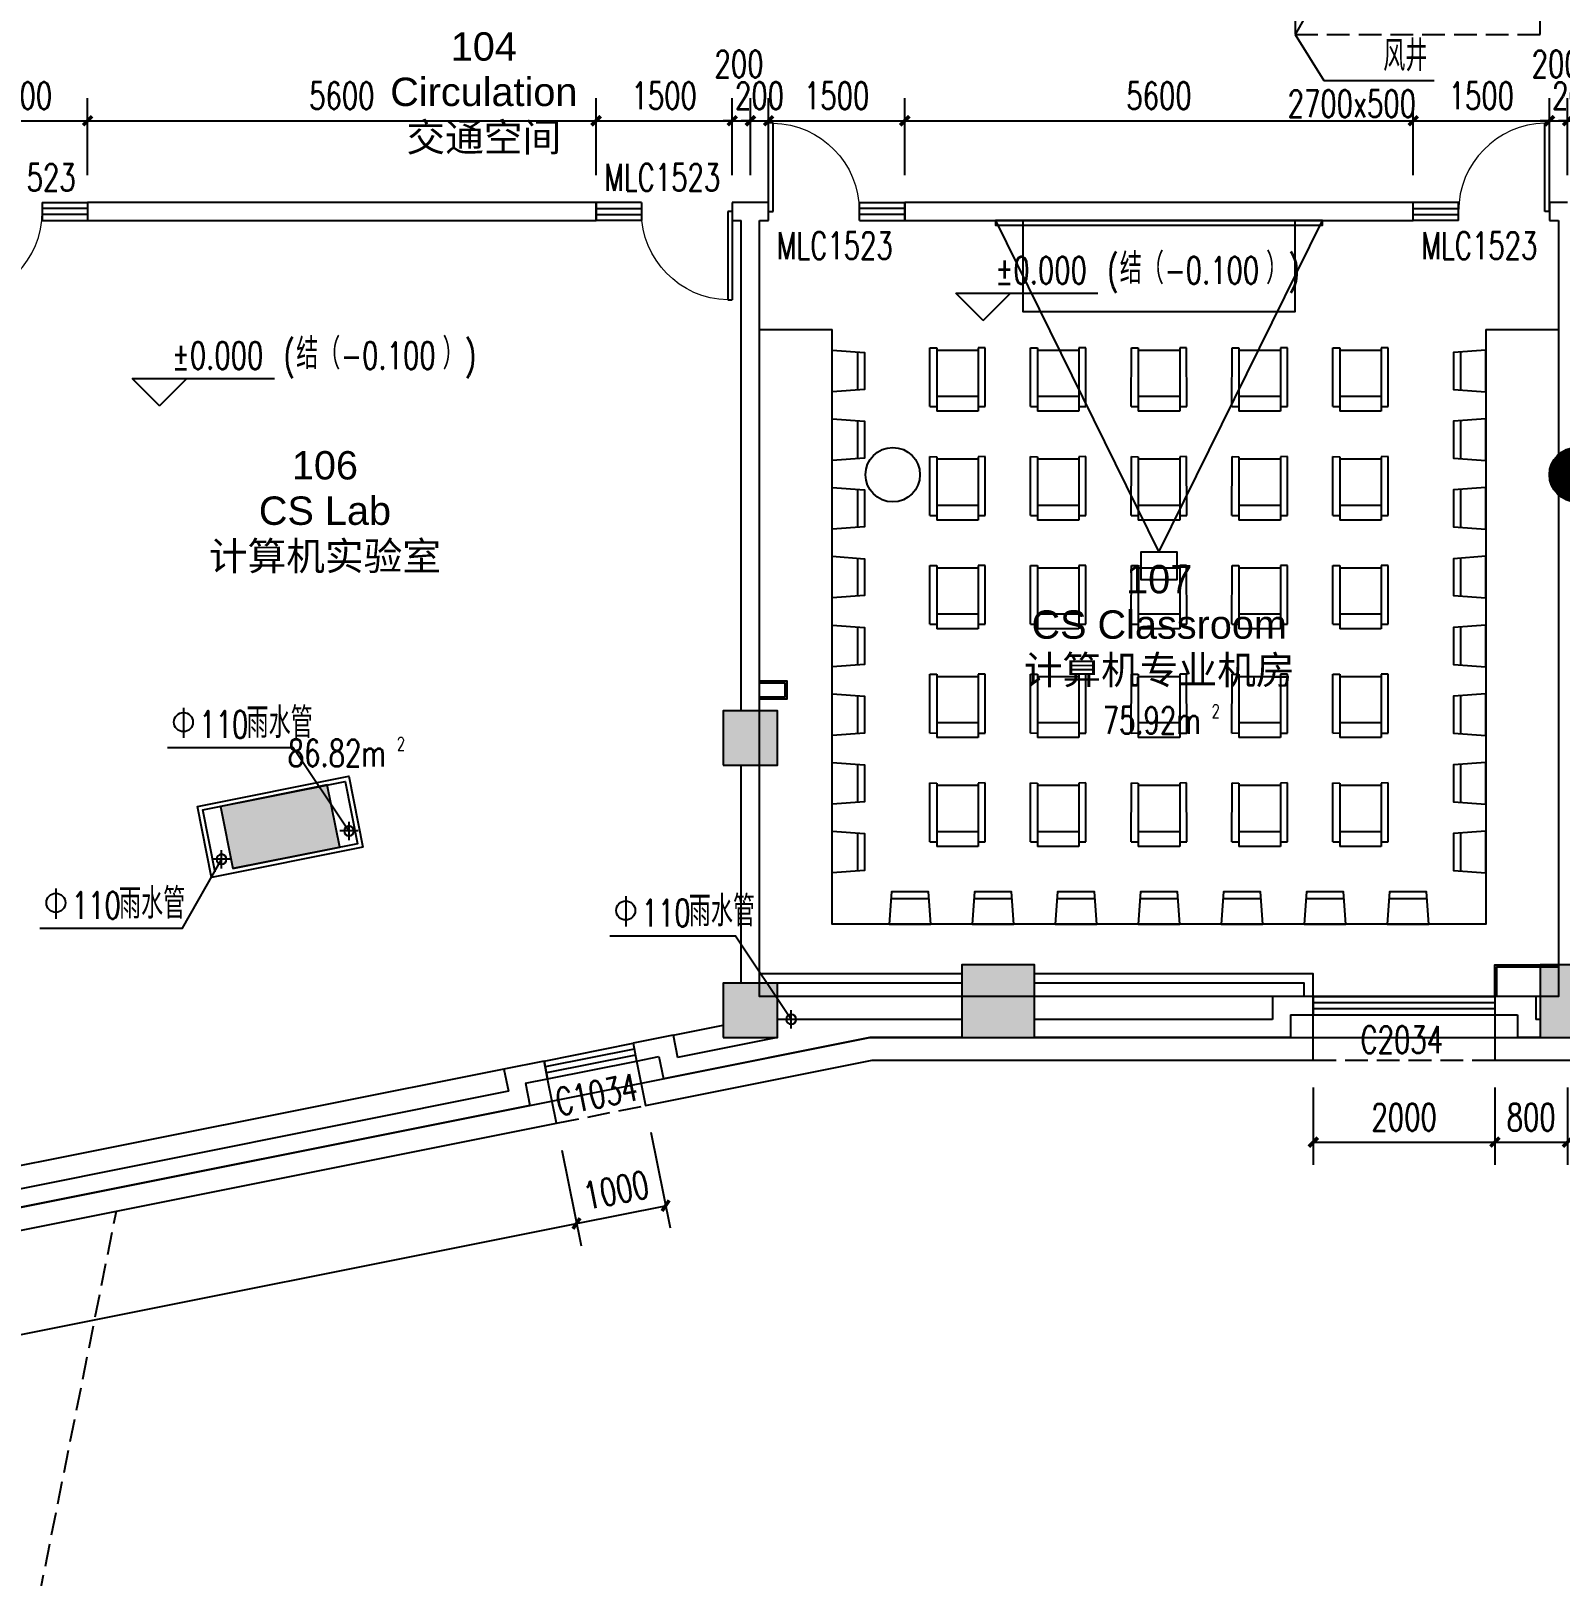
# Model space of a CAD drawing. Header units: inches. Extents: x -97096 to 280004, y -37912 to 97116.
# Drawn here: x -30424 to -13582, y -11934 to 5089 of the extents above; entities that cross this region are included whole.
import ezdxf
from ezdxf.enums import TextEntityAlignment as Align

# ---------------------------------------------------------------- set-up
doc = ezdxf.new("R2010")
doc.units = ezdxf.units.IN
doc.header["$LTSCALE"] = 1000
doc.header["$MEASUREMENT"] = 0
doc.linetypes.add('DASH', pattern=[0.35, 0.25, -0.1])
for name, color, linetype in [('A-DETL-NOTE', 1, 'Continuous'), ('an-furniture', 253, 'Continuous'), ('COLUMN', 2, 'Continuous'), ('DIM_ELEV', 3, 'Continuous'), ('DIM_LEAD', 3, 'Continuous'), ('DIM_SYMB', 3, 'Continuous'), ('PIPE', 3, 'Continuous'), ('PUB_DIM', 3, 'Continuous'), ('PUB_HATCH', 253, 'Continuous'), ('PUB_TEXT', 7, 'Continuous'), ('SEE', 5, 'Continuous'), ('SLAB', 60, 'Continuous'), ('SPACE', 7, 'Continuous'), ('STAIR', 3, 'Continuous'), ('SURFACE', 6, 'Continuous'), ('SURFACE-INT', 62, 'Continuous'), ('WALL', 2, 'Continuous'), ('WINDOW', 4, 'Continuous'), ('WINDOW_TEXT', 7, 'Continuous')]:
    doc.layers.add(name, color=color, linetype=linetype)
doc.styles.add('510p-01$0$Arial_2', font='arial.ttf', dxfattribs={"height": 6.392964})
doc.styles.add('_TCH_DIM', font='SIMPLEX', dxfattribs={"bigfont": 'GBCBIG'})
doc.styles.add('_TCH_DIM_T3', font='SIMPLEX', dxfattribs={"width": 0.705882, "bigfont": 'GBCBIG'})
doc.styles.add('_TCH_SPACE', font='SIMPLEX', dxfattribs={"bigfont": 'GBCBIG'})
doc.styles.add('_TCH_WINDOW', font='SIMPLEX', dxfattribs={"bigfont": 'GBCBIG'})
doc.dimstyles.new('_TCH_ARCH&&100', dxfattribs={"dimtxt": 297.5, "dimasz": 100, "dimexe": 250, "dimexo": 300, "dimgap": 126.25, "dimtad": 1, "dimdec": 0, "dimzin": 0, "dimdsep": 46, "dimtxsty": '_TCH_DIM_T3', "dimblk": 'ARCHTICK', "dimcen": 0.09, "dimclrt": 7, "dimazin": 2, "dimtfac": 1, "dimtdec": 0, "dimtix": 1, "dimtmove": 2, "dimatfit": 3, "dimfxl": 1, "dimtolj": 1, "dimtzin": 0, "dimarcsym": 0})

# ---------------------------------------------------------------- blocks, each defined once
blk = doc.blocks.new('A$C057A79BB')
at = {"layer": 'an-furniture'}
for p, q in [((-229, 664), (184, 859)), ((482, 228), (184, 859)), ((255, 710), (-159, 515)), ((275, 846), (206, 813)), ((275, 846), (551, 260)), ((-208, 618), (-277, 586)), ((-277, 586), (0, 0)), ((69, 33), (-229, 664)), ((472, 251), (58, 55)), ((551, 260), (482, 228)), ((0, 0), (69, 33))]:
    blk.add_line(p, q, dxfattribs=at)
blk = doc.blocks.new('A$C61651045')
at = {"layer": 'an-furniture'}
for points in [[(229, 0), (-229, 0), (-203, -356), (203, -356), (229, 0)], [(-209, -279), (209, -279)]]:
    blk.add_lwpolyline(points, dxfattribs=at)
blk = doc.blocks.new('A$C6E102213')
at = {"layer": 'an-furniture'}
for points in [[(6300, 8100), (2700, 8100), (4500, 4447), (4300, 4447), (4300, 4147), (4700, 4147), (4700, 4447), (4500, 4447), (6300, 8100)], [(3001, 8100), (3001, 7100), (6001, 7100), (6001, 8100)]]:
    blk.add_lwpolyline(points, close=True, dxfattribs=at)
for points in [[(8100, 6900), (8900, 6900), (8900, -450), (100, -450), (100, 6900), (900, 6900)], [(8100, 6900), (8100, 350), (900, 350), (900, 6900)]]:
    blk.add_lwpolyline(points, dxfattribs=at)
for name, p, rotation in [('A$C057A79BB', (2586, 6698), 154.7280738143004), ('A$C057A79BB', (3695, 6698), 154.7280738143004), ('A$C057A79BB', (4805, 6698), 154.7280738143004), ('A$C057A79BB', (5914, 6698), 154.7280738143004), ('A$C057A79BB', (7024, 6698), 154.7280738143004), ('A$C61651045', (8100, 6443), 270), ('A$C61651045', (8100, 5686), 270), ('A$C057A79BB', (2586, 5499), 154.7280738143004), ('A$C057A79BB', (3695, 5499), 154.7280738143004), ('A$C057A79BB', (4805, 5499), 154.7280738143004), ('A$C057A79BB', (5914, 5499), 154.7280738143004), ('A$C057A79BB', (7024, 5499), 154.7280738143004), ('A$C61651045', (8100, 4929), 270), ('A$C057A79BB', (2586, 4301), 154.7280738143004), ('A$C057A79BB', (3695, 4301), 154.7280738143004), ('A$C057A79BB', (4805, 4301), 154.7280738143004), ('A$C057A79BB', (5914, 4301), 154.7280738143004), ('A$C057A79BB', (7024, 4301), 154.7280738143004), ('A$C61651045', (8100, 4172), 270), ('A$C61651045', (8100, 3414), 270), ('A$C057A79BB', (2586, 3102), 154.7280738143004), ('A$C057A79BB', (3695, 3102), 154.7280738143004), ('A$C057A79BB', (4805, 3102), 154.7280738143004), ('A$C057A79BB', (5914, 3102), 154.7280738143004), ('A$C057A79BB', (7024, 3102), 154.7280738143004), ('A$C61651045', (8100, 2657), 270), ('A$C057A79BB', (2586, 1904), 154.7280738143004), ('A$C057A79BB', (3695, 1904), 154.7280738143004), ('A$C057A79BB', (4805, 1904), 154.7280738143004), ('A$C057A79BB', (5914, 1904), 154.7280738143004), ('A$C057A79BB', (7024, 1904), 154.7280738143004), ('A$C61651045', (8100, 1900), 270), ('A$C61651045', (8100, 1143), 270), ('A$C61651045', (1757, 350), 180), ('A$C61651045', (2671, 350), 180), ('A$C61651045', (3586, 350), 180), ('A$C61651045', (4500, 350), 180), ('A$C61651045', (5414, 350), 180), ('A$C61651045', (6329, 350), 180), ('A$C61651045', (7243, 350), 180)]:
    blk.add_blockref(name, p, dxfattribs=dict(at, rotation=rotation))
at = {"layer": 'an-furniture', "xscale": -1, "rotation": 90}
for p in [(900, 6443), (900, 5686), (900, 4929), (900, 4172), (900, 3414), (900, 2657), (900, 1900), (900, 1143)]:
    blk.add_blockref('A$C61651045', p, dxfattribs=at)
blk = doc.blocks.new('510p-01$0$material tag')
blk = doc.blocks.new('PIPE-110')
for p, q in [((87087.5, -205623.5), (87087.5, -205423.5)), ((86987.5, -205523.5), (87187.5, -205523.5))]:
    blk.add_line(p, q)
blk.add_circle((87087.5, -205523.5), 55)
blk = doc.blocks.new('PIPE-12F')
at = {"layer": 'DIM_SYMB'}
for points in [[(13017, -248519), (14400, -248519), (15015, -249438)], [(11612, -250510), (13183, -250510), (13611, -249751)], [(17888, -250594), (19271, -250594), (19886, -251513)]]:
    blk.add_lwpolyline(points, dxfattribs=at)
for points in [[(15015, -249438, 1), (15015, -249438, 1)], [(13611, -249751, 1), (13611, -249751, 1)], [(19886, -251513, 1), (19886, -251513, 1)]]:
    blk.add_lwpolyline(points, format="xyb", close=True, dxfattribs=at)
at = {"layer": 'PUB_TEXT'}
for p, q in [((13192, -248081), (13192, -248414)), ((11787, -250072), (11787, -250405)), ((18063, -250156), (18063, -250489))]:
    blk.add_line(p, q, dxfattribs=at)
for centre in [(13192, -248239), (11787, -250230), (18063, -250314)]:
    blk.add_circle(centre, 105, dxfattribs=at)
at = {"layer": 'PIPE', "xscale": -1}
for p in [(102103, -43915), (100699, -44227), (106974, -45990)]:
    blk.add_blockref('PIPE-110', p, dxfattribs=at)
at = {"layer": 'PUB_TEXT', "style": '_TCH_DIM', "width": 0.705882}
for p in [(13367, -248414), (11962, -250405), (18238, -250489)]:
    blk.add_text('110', height=297.5, dxfattribs=at).set_placement(p)
at = {"layer": 'PUB_TEXT', "style": '_TCH_DIM'}
for p in [(13887, -248414), (12482, -250405), (18758, -250489)]:
    blk.add_text('雨水管', height=337.6, dxfattribs=at).set_placement(p)
blk = doc.blocks.new('_ArchTick')
at = {"color": 0, "linetype": 'ByBlock', "const_width": 0.4}
blk.add_lwpolyline([(-0.5, -0.5), (0.5, 0.5)], dxfattribs=at)
blk = doc.blocks.new('*D237')
at = {"layer": 'Defpoints', "color": 0, "transparency": 16777216}
for p in [(-13300, 4100), (-13500, 3200), (-13300, 3200)]:
    blk.add_point(p, dxfattribs=at)
at = {"layer": 'PUB_DIM', "color": 0, "lineweight": -2, "transparency": 16777216}
for p, q in [((-13500, 3500), (-13500, 4350)), ((-13300, 3500), (-13300, 4350)), ((-13500, 4100), (-13600, 4100)), ((-13500, 4100), (-13300, 4100)), ((-13300, 4100), (-13200, 4100))]:
    blk.add_line(p, q, dxfattribs=at)
at = {"layer": 'PUB_DIM', "color": 0, "lineweight": -2, "transparency": 16777216, "xscale": 100, "yscale": 100, "zscale": 100}
blk.add_blockref('_ArchTick', (-13500, 4100), dxfattribs=at)
at = {"layer": 'PUB_DIM', "color": 0, "lineweight": -2, "transparency": 16777216, "xscale": 100, "yscale": 100, "zscale": 100, "rotation": 180}
blk.add_blockref('_ArchTick', (-13300, 4100), dxfattribs=at)
at = {"layer": 'PUB_DIM', "color": 7, "transparency": 16777216, "insert": (-13400, 4375), "char_height": 297.5, "attachment_point": 5, "style": '_TCH_DIM_T3'}
blk.add_mtext('\\A1;200', dxfattribs=at)
blk = doc.blocks.new('*D238')
at = {"layer": 'Defpoints', "color": 0, "transparency": 16777216}
for p in [(-13500, 4100), (-13700, 3200), (-13500, 3200)]:
    blk.add_point(p, dxfattribs=at)
at = {"layer": 'PUB_DIM', "color": 0, "lineweight": -2, "transparency": 16777216}
for p, q in [((-13700, 3500), (-13700, 4350)), ((-13500, 3500), (-13500, 4350)), ((-13700, 4100), (-13800, 4100)), ((-13700, 4100), (-13500, 4100)), ((-13500, 4100), (-13400, 4100))]:
    blk.add_line(p, q, dxfattribs=at)
at = {"layer": 'PUB_DIM', "color": 0, "lineweight": -2, "transparency": 16777216, "xscale": 100, "yscale": 100, "zscale": 100}
blk.add_blockref('_ArchTick', (-13700, 4100), dxfattribs=at)
at = {"layer": 'PUB_DIM', "color": 0, "lineweight": -2, "transparency": 16777216, "xscale": 100, "yscale": 100, "zscale": 100, "rotation": 180}
blk.add_blockref('_ArchTick', (-13500, 4100), dxfattribs=at)
at = {"layer": 'PUB_DIM', "color": 7, "transparency": 16777216, "insert": (-13625, 4725), "char_height": 297.5, "attachment_point": 5, "style": '_TCH_DIM_T3'}
blk.add_mtext('\\A1;200', dxfattribs=at)
blk = doc.blocks.new('*D239')
at = {"layer": 'Defpoints', "color": 0, "transparency": 16777216}
for p in [(-13700, 4100), (-15200, 3200), (-13700, 3200)]:
    blk.add_point(p, dxfattribs=at)
at = {"layer": 'PUB_DIM', "color": 0, "lineweight": -2, "transparency": 16777216}
for p, q in [((-15200, 3500), (-15200, 4350)), ((-13700, 3500), (-13700, 4350)), ((-15200, 4100), (-13700, 4100))]:
    blk.add_line(p, q, dxfattribs=at)
at = {"layer": 'PUB_DIM', "color": 0, "lineweight": -2, "transparency": 16777216, "xscale": 100, "yscale": 100, "zscale": 100, "rotation": 180}
blk.add_blockref('_ArchTick', (-15200, 4100), dxfattribs=at)
at = {"layer": 'PUB_DIM', "color": 0, "lineweight": -2, "transparency": 16777216, "xscale": 100, "yscale": 100, "zscale": 100}
blk.add_blockref('_ArchTick', (-13700, 4100), dxfattribs=at)
at = {"layer": 'PUB_DIM', "color": 7, "transparency": 16777216, "insert": (-14450, 4375), "char_height": 297.5, "attachment_point": 5, "style": '_TCH_DIM_T3'}
blk.add_mtext('\\A1;1500', dxfattribs=at)
blk = doc.blocks.new('*D240')
at = {"layer": 'Defpoints', "color": 0, "transparency": 16777216}
for p in [(-15200, 4100), (-20800, 3200), (-15200, 3200)]:
    blk.add_point(p, dxfattribs=at)
at = {"layer": 'PUB_DIM', "color": 0, "lineweight": -2, "transparency": 16777216}
for p, q in [((-20800, 3500), (-20800, 4350)), ((-15200, 3500), (-15200, 4350)), ((-20800, 4100), (-15200, 4100))]:
    blk.add_line(p, q, dxfattribs=at)
at = {"layer": 'PUB_DIM', "color": 0, "lineweight": -2, "transparency": 16777216, "xscale": 100, "yscale": 100, "zscale": 100, "rotation": 180}
blk.add_blockref('_ArchTick', (-20800, 4100), dxfattribs=at)
at = {"layer": 'PUB_DIM', "color": 0, "lineweight": -2, "transparency": 16777216, "xscale": 100, "yscale": 100, "zscale": 100}
blk.add_blockref('_ArchTick', (-15200, 4100), dxfattribs=at)
at = {"layer": 'PUB_DIM', "color": 7, "transparency": 16777216, "insert": (-18000, 4375), "char_height": 297.5, "attachment_point": 5, "style": '_TCH_DIM_T3'}
blk.add_mtext('\\A1;5600', dxfattribs=at)
blk = doc.blocks.new('*D241')
at = {"layer": 'Defpoints', "color": 0, "transparency": 16777216}
for p in [(-20800, 4100), (-22300, 3200), (-20800, 3200)]:
    blk.add_point(p, dxfattribs=at)
at = {"layer": 'PUB_DIM', "color": 0, "lineweight": -2, "transparency": 16777216}
for p, q in [((-22300, 3500), (-22300, 4350)), ((-20800, 3500), (-20800, 4350)), ((-22300, 4100), (-20800, 4100))]:
    blk.add_line(p, q, dxfattribs=at)
at = {"layer": 'PUB_DIM', "color": 0, "lineweight": -2, "transparency": 16777216, "xscale": 100, "yscale": 100, "zscale": 100, "rotation": 180}
blk.add_blockref('_ArchTick', (-22300, 4100), dxfattribs=at)
at = {"layer": 'PUB_DIM', "color": 0, "lineweight": -2, "transparency": 16777216, "xscale": 100, "yscale": 100, "zscale": 100}
blk.add_blockref('_ArchTick', (-20800, 4100), dxfattribs=at)
at = {"layer": 'PUB_DIM', "color": 7, "transparency": 16777216, "insert": (-21550, 4375), "char_height": 297.5, "attachment_point": 5, "style": '_TCH_DIM_T3'}
blk.add_mtext('\\A1;1500', dxfattribs=at)
blk = doc.blocks.new('*D242')
at = {"layer": 'Defpoints', "color": 0, "transparency": 16777216}
for p in [(-22300, 4100), (-22500, 3200), (-22300, 3200)]:
    blk.add_point(p, dxfattribs=at)
at = {"layer": 'PUB_DIM', "color": 0, "lineweight": -2, "transparency": 16777216}
for p, q in [((-22500, 3500), (-22500, 4350)), ((-22300, 3500), (-22300, 4350)), ((-22500, 4100), (-22600, 4100)), ((-22500, 4100), (-22300, 4100)), ((-22300, 4100), (-22200, 4100))]:
    blk.add_line(p, q, dxfattribs=at)
at = {"layer": 'PUB_DIM', "color": 0, "lineweight": -2, "transparency": 16777216, "xscale": 100, "yscale": 100, "zscale": 100}
blk.add_blockref('_ArchTick', (-22500, 4100), dxfattribs=at)
at = {"layer": 'PUB_DIM', "color": 0, "lineweight": -2, "transparency": 16777216, "xscale": 100, "yscale": 100, "zscale": 100, "rotation": 180}
blk.add_blockref('_ArchTick', (-22300, 4100), dxfattribs=at)
at = {"layer": 'PUB_DIM', "color": 7, "transparency": 16777216, "insert": (-22400, 4375), "char_height": 297.5, "attachment_point": 5, "style": '_TCH_DIM_T3'}
blk.add_mtext('\\A1;200', dxfattribs=at)
blk = doc.blocks.new('*D243')
at = {"layer": 'Defpoints', "color": 0, "transparency": 16777216}
for p in [(-22500, 4100), (-22700, 3200), (-22500, 3200)]:
    blk.add_point(p, dxfattribs=at)
at = {"layer": 'PUB_DIM', "color": 0, "lineweight": -2, "transparency": 16777216}
for p, q in [((-22700, 3500), (-22700, 4350)), ((-22500, 3500), (-22500, 4350)), ((-22700, 4100), (-22800, 4100)), ((-22700, 4100), (-22500, 4100)), ((-22500, 4100), (-22400, 4100))]:
    blk.add_line(p, q, dxfattribs=at)
at = {"layer": 'PUB_DIM', "color": 0, "lineweight": -2, "transparency": 16777216, "xscale": 100, "yscale": 100, "zscale": 100}
blk.add_blockref('_ArchTick', (-22700, 4100), dxfattribs=at)
at = {"layer": 'PUB_DIM', "color": 0, "lineweight": -2, "transparency": 16777216, "xscale": 100, "yscale": 100, "zscale": 100, "rotation": 180}
blk.add_blockref('_ArchTick', (-22500, 4100), dxfattribs=at)
at = {"layer": 'PUB_DIM', "color": 7, "transparency": 16777216, "insert": (-22625, 4725), "char_height": 297.5, "attachment_point": 5, "style": '_TCH_DIM_T3'}
blk.add_mtext('\\A1;200', dxfattribs=at)
blk = doc.blocks.new('*D244')
at = {"layer": 'Defpoints', "color": 0, "transparency": 16777216}
for p in [(-22700, 4100), (-24200, 3200), (-22700, 3200)]:
    blk.add_point(p, dxfattribs=at)
at = {"layer": 'PUB_DIM', "color": 0, "lineweight": -2, "transparency": 16777216}
for p, q in [((-24200, 3500), (-24200, 4350)), ((-22700, 3500), (-22700, 4350)), ((-24200, 4100), (-22700, 4100))]:
    blk.add_line(p, q, dxfattribs=at)
at = {"layer": 'PUB_DIM', "color": 0, "lineweight": -2, "transparency": 16777216, "xscale": 100, "yscale": 100, "zscale": 100, "rotation": 180}
blk.add_blockref('_ArchTick', (-24200, 4100), dxfattribs=at)
at = {"layer": 'PUB_DIM', "color": 0, "lineweight": -2, "transparency": 16777216, "xscale": 100, "yscale": 100, "zscale": 100}
blk.add_blockref('_ArchTick', (-22700, 4100), dxfattribs=at)
at = {"layer": 'PUB_DIM', "color": 7, "transparency": 16777216, "insert": (-23450, 4375), "char_height": 297.5, "attachment_point": 5, "style": '_TCH_DIM_T3'}
blk.add_mtext('\\A1;1500', dxfattribs=at)
blk = doc.blocks.new('*D245')
at = {"layer": 'Defpoints', "color": 0, "transparency": 16777216}
for p in [(-24200, 4100), (-29800, 3200), (-24200, 3200)]:
    blk.add_point(p, dxfattribs=at)
at = {"layer": 'PUB_DIM', "color": 0, "lineweight": -2, "transparency": 16777216}
for p, q in [((-29800, 3500), (-29800, 4350)), ((-24200, 3500), (-24200, 4350)), ((-29800, 4100), (-24200, 4100))]:
    blk.add_line(p, q, dxfattribs=at)
at = {"layer": 'PUB_DIM', "color": 0, "lineweight": -2, "transparency": 16777216, "xscale": 100, "yscale": 100, "zscale": 100, "rotation": 180}
blk.add_blockref('_ArchTick', (-29800, 4100), dxfattribs=at)
at = {"layer": 'PUB_DIM', "color": 0, "lineweight": -2, "transparency": 16777216, "xscale": 100, "yscale": 100, "zscale": 100}
blk.add_blockref('_ArchTick', (-24200, 4100), dxfattribs=at)
at = {"layer": 'PUB_DIM', "color": 7, "transparency": 16777216, "insert": (-27000, 4375), "char_height": 297.5, "attachment_point": 5, "style": '_TCH_DIM_T3'}
blk.add_mtext('\\A1;5600', dxfattribs=at)
blk = doc.blocks.new('*D246')
at = {"layer": 'Defpoints', "color": 0, "transparency": 16777216}
for p in [(-29800, 4100), (-31300, 3200), (-29800, 3200)]:
    blk.add_point(p, dxfattribs=at)
at = {"layer": 'PUB_DIM', "color": 0, "lineweight": -2, "transparency": 16777216}
for p, q in [((-31300, 3500), (-31300, 4350)), ((-29800, 3500), (-29800, 4350)), ((-31300, 4100), (-29800, 4100))]:
    blk.add_line(p, q, dxfattribs=at)
at = {"layer": 'PUB_DIM', "color": 0, "lineweight": -2, "transparency": 16777216, "xscale": 100, "yscale": 100, "zscale": 100, "rotation": 180}
blk.add_blockref('_ArchTick', (-31300, 4100), dxfattribs=at)
at = {"layer": 'PUB_DIM', "color": 0, "lineweight": -2, "transparency": 16777216, "xscale": 100, "yscale": 100, "zscale": 100}
blk.add_blockref('_ArchTick', (-29800, 4100), dxfattribs=at)
at = {"layer": 'PUB_DIM', "color": 7, "transparency": 16777216, "insert": (-30550, 4375), "char_height": 297.5, "attachment_point": 5, "style": '_TCH_DIM_T3'}
blk.add_mtext('\\A1;1500', dxfattribs=at)
blk = doc.blocks.new('*D350')
at = {"layer": 'Defpoints', "color": 0, "transparency": 16777216}
for p in [(-14300, -6250), (-13500, -6250), (-13500, -7153)]:
    blk.add_point(p, dxfattribs=at)
at = {"layer": 'PUB_DIM', "color": 0, "lineweight": -2, "transparency": 16777216}
for p, q in [((-14300, -6550), (-14300, -7403)), ((-13500, -6550), (-13500, -7403)), ((-14300, -7153), (-13500, -7153))]:
    blk.add_line(p, q, dxfattribs=at)
at = {"layer": 'PUB_DIM', "color": 0, "lineweight": -2, "transparency": 16777216, "xscale": 100, "yscale": 100, "zscale": 100}
for p, rotation in [((-14300, -7153), 179.9977289751155), ((-13500, -7153), 359.9977289751156)]:
    blk.add_blockref('_ArchTick', p, dxfattribs=dict(at, rotation=rotation))
at = {"layer": 'PUB_DIM', "color": 7, "transparency": 16777216, "insert": (-13900, -6878), "char_height": 297.5, "attachment_point": 5, "rotation": 359.9977, "style": '_TCH_DIM_T3'}
blk.add_mtext('\\A1;800', dxfattribs=at)
blk = doc.blocks.new('*D351')
at = {"layer": 'Defpoints', "color": 0, "transparency": 16777216}
for p in [(-16300, -6250), (-14300, -6250), (-14300, -7153)]:
    blk.add_point(p, dxfattribs=at)
at = {"layer": 'PUB_DIM', "color": 0, "lineweight": -2, "transparency": 16777216}
for p, q in [((-16300, -6550), (-16300, -7403)), ((-14300, -6550), (-14300, -7403)), ((-16300, -7153), (-14300, -7153))]:
    blk.add_line(p, q, dxfattribs=at)
at = {"layer": 'PUB_DIM', "color": 0, "lineweight": -2, "transparency": 16777216, "xscale": 100, "yscale": 100, "zscale": 100}
for p, rotation in [((-16300, -7153), 179.9977289751155), ((-14300, -7153), 359.9977289751156)]:
    blk.add_blockref('_ArchTick', p, dxfattribs=dict(at, rotation=rotation))
at = {"layer": 'PUB_DIM', "color": 7, "transparency": 16777216, "insert": (-15300, -6878), "char_height": 297.5, "attachment_point": 5, "rotation": 359.9977, "style": '_TCH_DIM_T3'}
blk.add_mtext('\\A1;2000', dxfattribs=at)
blk = doc.blocks.new('*D353')
at = {"layer": 'Defpoints', "color": 0, "transparency": 16777216}
for p in [(-24635, -6945), (-24415, -8049), (-40322, -10084)]:
    blk.add_point(p, dxfattribs=at)
at = {"layer": 'PUB_DIM', "color": 0, "lineweight": -2, "transparency": 16777216}
for p, q in [((-24577, -7240), (-24365, -8295)), ((-40102, -11188), (-24415, -8049)), ((-40264, -10378), (-40053, -11433))]:
    blk.add_line(p, q, dxfattribs=at)
at = {"layer": 'PUB_DIM', "color": 0, "lineweight": -2, "transparency": 16777216, "xscale": 100, "yscale": 100, "zscale": 100}
for p, rotation in [((-24415, -8049), 11.31473644472429), ((-40102, -11188), 191.3147364447243)]:
    blk.add_blockref('_ArchTick', p, dxfattribs=dict(at, rotation=rotation))
at = {"layer": 'PUB_DIM', "color": 7, "transparency": 16777216, "insert": (-32312, -9349), "char_height": 297.5, "attachment_point": 5, "rotation": 11.3147, "style": '_TCH_DIM_T3'}
blk.add_mtext('\\A1;15998', dxfattribs=at)
blk = doc.blocks.new('*D354')
at = {"layer": 'Defpoints', "color": 0, "transparency": 16777216}
for p in [(-23655, -6749), (-24635, -6945), (-23434, -7853)]:
    blk.add_point(p, dxfattribs=at)
at = {"layer": 'PUB_DIM', "color": 0, "lineweight": -2, "transparency": 16777216}
for p, q in [((-23596, -7043), (-23385, -8098)), ((-24577, -7240), (-24365, -8295)), ((-24415, -8049), (-23434, -7853))]:
    blk.add_line(p, q, dxfattribs=at)
at = {"layer": 'PUB_DIM', "color": 0, "lineweight": -2, "transparency": 16777216, "xscale": 100, "yscale": 100, "zscale": 100}
for p, rotation in [((-23434, -7853), 11.3147364447243), ((-24415, -8049), 191.3147364447243)]:
    blk.add_blockref('_ArchTick', p, dxfattribs=dict(at, rotation=rotation))
at = {"layer": 'PUB_DIM', "color": 7, "transparency": 16777216, "insert": (-23978, -7682), "char_height": 297.5, "attachment_point": 5, "rotation": 11.3147, "style": '_TCH_DIM_T3'}
blk.add_mtext('\\A1;1000', dxfattribs=at)
blk = doc.blocks.new('_FZH')
blk.add_lwpolyline([(-0.5, -0.5), (0.5, -0.5), (0.5, 0.5), (-0.5, 0.5)], close=True)
at = {"layer": 'PUB_HATCH'}
blk.add_solid([(-0.5, -0.5), (0.5, -0.5), (-0.5, 0.5), (0.5, 0.5)], dxfattribs=at)
blk = doc.blocks.new('$TCHSYS$WIN2D')
for p, q in [((-0.5, 0.5), (0.5, 0.5)), ((-0.5, 0.5), (-0.5, -0.5)), ((0.5, 0.5), (0.5, -0.5)), ((0.5, 0.1667), (-0.5, 0.1667)), ((0.5, -0.1667), (-0.5, -0.1667)), ((-0.5, -0.5), (0.5, -0.5))]:
    blk.add_line(p, q)
blk = doc.blocks.new('$DorLib2D$00000001')
for p, q in [((0.45, 0.975), (0.5, 0.975)), ((0.45, 0), (0.45, 0.975)), ((0.5, 0), (0.5, 0.975)), ((0.5, 0), (0.45, 0))]:
    blk.add_line(p, q)
at = {"lineweight": 13}
blk.add_arc((0.475, 0), 0.975, 91.4693, 180, dxfattribs=at)
blk = doc.blocks.new('_YZH')
blk.add_circle((0, 0), 0.5)
at = {"layer": 'PUB_HATCH', "const_width": 0.5}
blk.add_lwpolyline([(-0.25, 0, 1), (0.25, 0, 1)], format="xyb", close=True, dxfattribs=at)

msp = doc.modelspace()

# ---------------------------------------------------------------- linework, layer by layer
at = {"layer": 'an-furniture'}
msp.add_lwpolyline([(-16200, 3000), (-19800, 3000), (-19800, 2950), (-16200, 2950)], close=True, dxfattribs=at)
at = {"layer": 'Defpoints'}
msp.add_circle((-20932.1, 200), 300, dxfattribs=at)
at = {"layer": 'DIM_ELEV'}
for p, q in [((-19936.6, 1898.7), (-20236.6, 2198.7)), ((-20236.6, 2198.7), (-18671.6, 2198.7)), ((-19936.6, 1898.7), (-19636.6, 2198.7)), ((-29007.5, 959.5), (-29307.5, 1259.5)), ((-29307.5, 1259.5), (-27742.5, 1259.5)), ((-29007.5, 959.5), (-28707.5, 1259.5))]:
    msp.add_line(p, q, dxfattribs=at)
at = {"layer": 'DIM_LEAD'}
for p, q in [((-16500, 5050), (-16182.5, 4541.7)), ((-16182.5, 4541.7), (-14967.5, 4541.7))]:
    msp.add_line(p, q, dxfattribs=at)
at = {"layer": 'DIM_SYMB'}
msp.add_lwpolyline([(-13800, 5550), (-16301, 5397.2), (-16500, 5050)], dxfattribs=at)
at = {"layer": 'DIM_SYMB', "linetype": 'DASH'}
msp.add_lwpolyline([(-16500, 5050), (-13800, 5050), (-13800, 5550), (-16500, 5550)], close=True, dxfattribs=at)
at = {"layer": 'SEE', "linetype": 'DASH'}
for p, q in [((-16300, -6250), (-14300, -6250)), ((-24635.5, -6945.4), (-23654.9, -6749.6))]:
    msp.add_line(p, q, dxfattribs=at)
msp.add_lwpolyline([(29150.5, -6250), (31500, -18000.4), (-31500, -18000.4), (-29483.5, -7915)], dxfattribs=at)
at = {"layer": 'SLAB'}
msp.add_lwpolyline([(-16750, 30000), (-16750, 24000), (-47200, 24000), (-47200, 12000), (-16750, 12000.1), (-16750, 6000), (-41200, 6000), (-41200, -5856.5), (-40402.5, -9843.9), (-21183.1, -6000), (-9380, -6000), (-9380, 40), (-7030.7, 40), (-6722.7, -1500), (6722.7, -1500)], dxfattribs=at)
at = {"layer": 'STAIR', "linetype": 'DASH'}
msp.add_lwpolyline([(29150.5, -6250), (31500, -18000.4), (-31500, -18000.4), (-29483.5, -7915)], dxfattribs=at)
at = {"layer": 'SURFACE'}
for points in [[(-14300, -5750), (-14300, -6250), (-7500, -6250), (-7500, -5550), (-9200, -5550), (-9200, -5800)], [(-23752.9, -6258.9), (-23654.9, -6749.3), (-21158.4, -6250), (-16300, -6250), (-16300, -5750)], [(-31649, -7634.3), (-40705.2, -9445.5), (-40567.9, -10131.9), (-24635.5, -6945.4), (-24733.5, -6455.1)]]:
    msp.add_lwpolyline(points, dxfattribs=at)
at = {"layer": 'SURFACE-INT'}
msp.add_line((-23350.9, -5974.6), (-22800, -5864.4), dxfattribs=at)
at = {"layer": 'SURFACE-INT', "elevation": 0}
for points in [[(-22400, -2072.1), (-22100, -2072.1), (-22100, -2272.1), (-22400, -2272.1)], [(-22400, -2092.1), (-22120, -2092.1), (-22120, -2252.1), (-22400, -2252.1)]]:
    msp.add_lwpolyline(points, dxfattribs=at)
at = {"layer": 'SURFACE-INT'}
msp.add_lwpolyline([(-26767.5, -3904.5), (-28434.5, -4237.9), (-28591.4, -3453.4), (-26924.4, -3120)], close=True, dxfattribs=at)
for points in [[(-28395.3, -4179.1), (-28532.6, -3492.6), (-26963.6, -3178.9), (-26826.4, -3865.3), (-28199.2, -4139.8)], [(-14300, -5550), (-14300, -5200), (-13600, -5200)], [(-14280, -5550), (-14280, -5220), (-13600, -5220)], [(-20172.1, -5300), (-22400, -5300)], [(-20172.1, -5400), (-22400, -5400)], [(-16300, -5550), (-16300, -5300), (-19372.1, -5300)], [(-16400, -5550), (-16400, -5400), (-19372.1, -5400)], [(-25214, -6347.3), (-31400, -7584.5)]]:
    msp.add_lwpolyline(points, dxfattribs=at)
at = {"layer": 'WALL'}
for p, q in [((-24200, 3200), (-29800, 3200)), ((-29800, 3200), (-29800, 3000)), ((-24200, 3000), (-24200, 3200)), ((-22500, 3200), (-22700, 3200)), ((-22700, 3200), (-22700, 3000)), ((-22300, 3200), (-22500, 3200)), ((-22300, 3000), (-22300, 3200)), ((-15200, 3200), (-20800, 3200)), ((-20800, 3200), (-20800, 3000)), ((-15200, 3000), (-15200, 3200)), ((-13500, 3200), (-13700, 3200)), ((-13700, 3200), (-13700, 3000)), ((-29800, 3000), (-24200, 3000)), ((-22700, 3000), (-22600, 3000)), ((-22600, -2400), (-22600, 3000)), ((-22400, 3000), (-22300, 3000)), ((-22400, -2400), (-22400, 3000)), ((-20800, 3000), (-15200, 3000)), ((-13700, 3000), (-13600, 3000)), ((-13600, 3000), (-13600, 423.7)), ((-13600, -23.7), (-13600, -5200)), ((-22600, -5400), (-22600, -3000)), ((-22400, -5400), (-22400, -3000)), ((-16750, -5550), (-16750, -5800)), ((-16300, -5550), (-16750, -5550)), ((-16300, -5750), (-16300, -5550)), ((-13850, -5550), (-14300, -5550)), ((-14300, -5550), (-14300, -5750)), ((-13850, -5550), (-13850, -5800)), ((-16550, -5750), (-16550, -6000)), ((-16550, -5750), (-16300, -5750)), ((-14300, -5750), (-14050, -5750)), ((-14050, -5750), (-14050, -6000)), ((-20172.1, -5800), (-22200, -5800)), ((-16750, -5800), (-19372.1, -5800)), ((-13800, -5800), (-13850, -5800)), ((-23350.9, -5974.6), (-23792.2, -6062.9)), ((-23792.2, -6062.9), (-23752.9, -6259)), ((-21183.1, -6000), (-23458.8, -6455.1)), ((-23350.9, -5974.6), (-23301.9, -6219.8)), ((-22202.9, -6000), (-23301.9, -6219.8)), ((-20172.1, -6000), (-21183.1, -6000)), ((-16550, -6000), (-19372.1, -6000)), ((-13800, -6000), (-14050, -6000)), ((-24772.7, -6259), (-25214, -6347.3)), ((-24733.5, -6455.1), (-24772.7, -6259)), ((-23752.9, -6259), (-23507.8, -6210)), ((-23507.8, -6210), (-23458.8, -6455.1)), ((-25214, -6347.3), (-25165, -6592.4)), ((-24978.7, -6504.2), (-24733.5, -6455.1)), ((-25165, -6592.4), (-31400, -7839.4)), ((-24978.7, -6504.2), (-24929.6, -6749.3)), ((-24929.6, -6749.3), (-31460.8, -8055.5))]:
    msp.add_line(p, q, dxfattribs=at)

# ---------------------------------------------------------------- block references
at = {"layer": 'A-DETL-NOTE'}
ref = msp.add_blockref('510p-01$0$material tag', (-205815.7, -70914.1), dxfattribs=dict(at, xscale=3.125, yscale=3.125, zscale=3.125))
ref.add_attrib('ROOM_TAG', '104', dxfattribs={"layer": '0', "height": 312.5, "style": '510p-01$0$Arial_2'}).set_placement((-25436, 4918.1), align=Align.MIDDLE_CENTER)
ref.add_attrib('NAME_ENG', 'Circulation', dxfattribs={"layer": '0', "height": 312.5, "style": '510p-01$0$Arial_2'}).set_placement((-25436, 4418.1), align=Align.MIDDLE_CENTER)
ref.add_attrib('NAME_CN', '交通空间', dxfattribs={"layer": '0', "height": 312.5, "style": '510p-01$0$Arial_2'}).set_placement((-25436, 3918.1), align=Align.MIDDLE_CENTER)
ref = msp.add_blockref('510p-01$0$material tag', (-207565.9, -75528.2), dxfattribs=dict(at, xscale=3.125, yscale=3.125, zscale=3.125))
ref.add_attrib('ROOM_TAG', '106', dxfattribs={"layer": '0', "height": 312.5, "style": '510p-01$0$Arial_2'}).set_placement((-27186.3, 304), align=Align.MIDDLE_CENTER)
ref.add_attrib('NAME_ENG', 'CS Lab', dxfattribs={"layer": '0', "height": 312.5, "style": '510p-01$0$Arial_2'}).set_placement((-27186.3, -196), align=Align.MIDDLE_CENTER)
ref.add_attrib('NAME_CN', '计算机实验室', dxfattribs={"layer": '0', "height": 312.5, "style": '510p-01$0$Arial_2'}).set_placement((-27186.3, -696), align=Align.MIDDLE_CENTER)
ref = msp.add_blockref('510p-01$0$material tag', (-198377.3, -76782.9), dxfattribs=dict(at, xscale=3.125, yscale=3.125, zscale=3.125))
ref.add_attrib('ROOM_TAG', '107', dxfattribs={"layer": '0', "height": 312.5, "style": '510p-01$0$Arial_2'}).set_placement((-17997.6, -950.7), align=Align.MIDDLE_CENTER)
ref.add_attrib('NAME_ENG', 'CS Classroom', dxfattribs={"layer": '0', "height": 312.5, "style": '510p-01$0$Arial_2'}).set_placement((-17997.6, -1450.7), align=Align.MIDDLE_CENTER)
ref.add_attrib('NAME_CN', '计算机专业机房', dxfattribs={"layer": '0', "height": 312.5, "style": '510p-01$0$Arial_2'}).set_placement((-17997.6, -1950.7), align=Align.MIDDLE_CENTER)
at = {"layer": 'an-furniture'}
msp.add_blockref('A$C6E102213', (-22500, -5100), dxfattribs=at)
at = {"layer": 'COLUMN'}
for name, p, xscale, yscale, zscale in [('_YZH', (-13400.1, 200), 600, 600, 600), ('_FZH', (-22500, -2700), 600, 600, 600), ('_FZH', (-19772.1, -5600), 800, 800, 800), ('_FZH', (-13400, -5600), 799.9999999999964, 799.9999999999964, 799.9999999999964), ('_FZH', (-22500, -5700), 600, 600, 600)]:
    msp.add_blockref(name, p, dxfattribs=dict(at, xscale=xscale, yscale=yscale, zscale=zscale))
at = {"layer": 'COLUMN', "xscale": 1200.000000000015, "yscale": 700.0000000000226, "zscale": 700.0000000000226, "rotation": 11.30993247402914}
msp.add_blockref('_FZH', (-27679.5, -3679), dxfattribs=at)
at = {"layer": 'PIPE'}
msp.add_blockref('PIPE-12F', (-41936.4, 245713.5), dxfattribs=at)
at = {"layer": 'WINDOW'}
for name, p, xscale, yscale, zscale in [('$DorLib2D$00000001', (-21800, 3100), -1000, 1000, -1000), ('$DorLib2D$00000001', (-14200, 3100), 1000, 1000, 1000), ('$DorLib2D$00000001', (-30800, 3100), -1000, -1000, -1000), ('$TCHSYS$WIN2D', (-30050, 3100), 500, 200, 500), ('$TCHSYS$WIN2D', (-23950, 3100), -500, 200, -500), ('$DorLib2D$00000001', (-23200, 3100), 1000, -1000, 1000), ('$TCHSYS$WIN2D', (-21050, 3100), 500, -200, 500), ('$TCHSYS$WIN2D', (-14950, 3100), -500, -200, -500)]:
    msp.add_blockref(name, p, dxfattribs=dict(at, xscale=xscale, yscale=yscale, zscale=zscale))
ref = msp.add_blockref('$TCHSYS$WIN2D', (-15300, -5650), dxfattribs=dict(at, xscale=-2000, yscale=-200, zscale=-2000, rotation=180))
ref.add_attrib('A', 'C2034', (-15780, -6173.8), dxfattribs={"layer": 'WINDOW_TEXT', "height": 297.5, "style": '_TCH_WINDOW', "width": 0.705882})
ref = msp.add_blockref('$TCHSYS$WIN2D', (-24262.8, -6259), dxfattribs=dict(at, xscale=-1000, yscale=-200, zscale=-1000, rotation=191.3099324740202))
ref.add_attrib('A', 'C1034', (-24611.2, -6862.8), dxfattribs={"layer": 'WINDOW_TEXT', "height": 297.5, "rotation": 11.30993, "style": '_TCH_WINDOW', "width": 0.705882})

# ---------------------------------------------------------------- texts
at = {"layer": 'PUB_TEXT', "style": '_TCH_DIM'}
for s, height, p in [('风井', 337.59, (-15530.4, 4646.7)), ('结（', 337.59, (-18431.6, 2303.7)), ('）', 337.6, (-16820.2, 2303.7)), ('结（', 337.59, (-27502.5, 1364.5)), ('）', 337.6, (-25891, 1364.5))]:
    msp.add_text(s, height=height, dxfattribs=at).set_placement(p)
at = {"layer": 'PUB_TEXT', "style": '_TCH_DIM', "width": 0.705882}
for s, p in [('2700x500', (-16582.5, 4139.2)), ('%%P0.000', (-19801.6, 2303.7)), ('(', (-18571.6, 2303.7)), ('-0.100', (-17940.2, 2303.7)), (')', (-16574.4, 2303.7)), ('(', (-27642.5, 1364.5)), (')', (-25645.3, 1364.5)), ('%%P0.000', (-28872.5, 1364.5)), ('-0.100', (-27011, 1364.5))]:
    msp.add_text(s, height=297.5, dxfattribs=at).set_placement(p)
at = {"layer": 'SPACE', "style": '_TCH_SPACE', "width": 0.705882}
for s, height, p in [('75.92m', 297.5, (-18619.5, -2654.6)), ('2', 148.8, (-17419.5, -2479.6)), ('86.82m', 297.5, (-27594.5, -3014.5)), ('2', 148.8, (-26394.5, -2839.5))]:
    msp.add_text(s, height=height, dxfattribs=at).set_placement(p)
at = {"layer": 'WINDOW_TEXT', "style": '_TCH_WINDOW', "width": 0.705882}
for p in [(-31210, 3326.2), (-24110, 3326.2), (-22210, 2576.2), (-15110, 2576.2)]:
    msp.add_text('MLC1523', height=297.5, dxfattribs=at).set_placement(p)

# ---------------------------------------------------------------- dimensions: what is measured, and where the dimension line sits
at = {"layer": 'PUB_DIM'}
for base, p1, p2, picture, middle in [((-22500, 4100.1), (-22700, 3200), (-22500, 3200), '*D243', (-22625, 4725.1)), ((-13500, 4100.1), (-13700, 3200), (-13500, 3200), '*D238', (-13625, 4725.1))]:
    dim = msp.add_linear_dim(base=base, p1=p1, p2=p2, angle=0, dimstyle='_TCH_ARCH&&100', dxfattribs=at)
    dim.commit()
    dim.dimension.update_dxf_attribs({"geometry": picture, "text_midpoint": middle, "dimtype": 129})
for p1, p2, distance, picture, middle in [((-31300, 3200), (-29800, 3200), 900.1, '*D246', (-30550, 4375.1)), ((-29800, 3200), (-24200, 3200), 900.1, '*D245', (-27000, 4375.1)), ((-24200, 3200), (-22700, 3200), 900.1, '*D244', (-23450, 4375.1)), ((-22500, 3200), (-22300, 3200), 900.1, '*D242', (-22400, 4375.1)), ((-22300, 3200), (-20800, 3200), 900.1, '*D241', (-21550, 4375.1)), ((-20800, 3200), (-15200, 3200), 900.1, '*D240', (-18000, 4375.1)), ((-15200, 3200), (-13700, 3200), 900.1, '*D239', (-14450, 4375.1)), ((-13500, 3200), (-13300, 3200), 900.1, '*D237', (-13400, 4375.1)), ((-16300, -6249.9), (-14300, -6250), -903, '*D351', (-15300, -6878)), ((-14300, -6250), (-13500, -6250), -903, '*D350', (-13900, -6878)), ((-24635.4, -6945.4), (-23654.8, -6749.2), -1125.9, '*D354', (-23978.2, -7681.6)), ((-40322.4, -10084.2), (-24635.4, -6945.4), -1125.9, '*D353', (-32312, -9349.1))]:
    dim = msp.add_aligned_dim(p1=p1, p2=p2, distance=distance, dimstyle='_TCH_ARCH&&100', dxfattribs=at)
    dim.commit()
    dim.dimension.update_dxf_attribs({"geometry": picture, "text_midpoint": middle})

doc.saveas('drawing.dxf')
